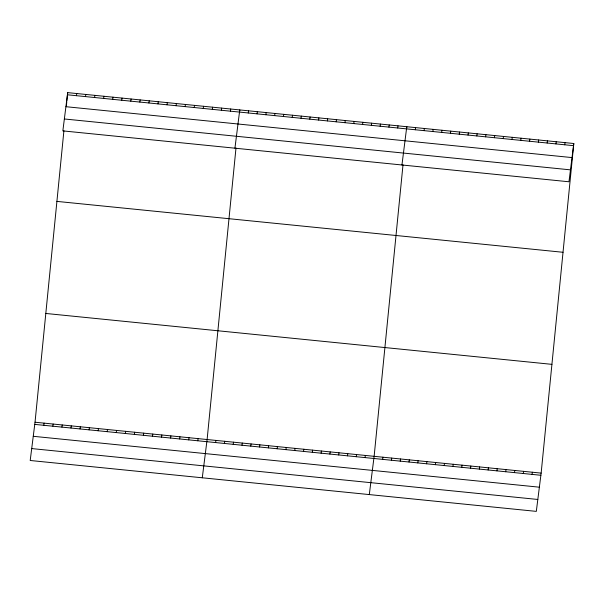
<?xml version="1.0" encoding="UTF-8"?>
<svg xmlns="http://www.w3.org/2000/svg" width="604" height="604" viewBox="0 0 604 604"><rect width="100%" height="100%" fill="white"/><g stroke="black" fill="none" stroke-linecap="round" stroke-linejoin="round"><path stroke-width="0.91" d="M573.8 143.51L568.968 181.774L62.854 130.887L67.686 92.623L573.8 143.51L541.146 473.113L536.314 511.377L30.2 460.49L35.032 422.226L63.911 130.743M66.395 105.64L66.765 101.925M66.855 100.996L67.686 92.623M235.99 148.04L207.112 439.531L202.28 477.787M239.486 112.714L239.765 109.928L234.933 148.184M403.004 164.839L374.133 456.322L369.301 494.578M406.598 128.584L406.779 126.719L401.947 164.975M76.466 95.696L76.738 93.537M43.82 425.299L44.092 423.14M85.526 96.602L85.798 94.45M52.873 426.205L53.144 424.053M94.579 97.516L94.858 95.356M61.933 427.119L62.204 424.959M103.639 98.429L103.911 96.27M70.985 428.025L71.257 425.873M112.699 99.335L112.971 97.184M80.045 428.938L80.317 426.779M121.751 100.249L122.023 98.09M89.105 429.852L89.377 427.692M130.811 101.155L131.083 99.003M98.158 430.758L98.429 428.606M139.864 102.068L140.136 99.909M107.218 431.671L107.489 429.512M148.924 102.982L149.196 100.823M116.27 432.585L116.542 430.425M157.976 103.888L158.256 101.736M125.33 433.491L125.602 431.331M167.036 104.802L167.308 102.642M134.382 434.404L134.654 432.245M176.096 105.715L176.368 103.556M143.442 435.31L143.714 433.159M185.149 106.621L185.42 104.462M152.502 436.224L152.774 434.065M194.209 107.535L194.48 105.375M161.555 437.137L161.827 434.978M203.261 108.441L203.533 106.289M170.615 438.043L170.887 435.892M212.321 109.354L212.593 107.195M179.667 438.957L179.939 436.798M221.381 110.268L221.653 108.108M188.727 439.863L188.999 437.711M230.434 111.174L230.705 109.014M197.78 440.777L198.059 438.617M248.282 112.971L248.554 110.811M215.628 442.573L215.9 440.414M257.07 113.854L257.342 111.695M224.424 443.457L224.696 441.298M265.866 114.737L266.137 112.578M274.654 115.621L274.926 113.461M233.212 444.34L233.484 442.181M283.442 116.504L283.714 114.345M242 445.224L242.272 443.064M292.23 117.387L292.51 115.228M250.788 446.107L251.068 443.948M301.026 118.271L301.298 116.119M259.584 446.99L259.856 444.831M268.372 447.874L268.644 445.714M309.814 119.154L310.086 117.002M277.161 448.757L277.432 446.598M318.602 120.037L318.874 117.886M327.398 120.921L327.67 118.769M285.956 449.64L286.228 447.489M336.186 121.804L336.458 119.652M294.744 450.524L295.016 448.372M344.975 122.695L345.246 120.536M303.533 451.407L303.804 449.255M312.328 452.29L312.6 450.139M353.77 123.578L354.042 121.419M321.117 453.174L321.388 451.022M362.559 124.462L362.83 122.302M371.347 125.345L371.619 123.186M329.905 454.065L330.177 451.905M380.135 126.228L380.407 124.069M338.693 454.948L338.972 452.789M388.931 127.112L389.202 124.953M347.489 455.831L347.761 453.672M356.277 456.715L356.549 454.555M397.719 127.995L397.991 125.836M365.065 457.598L365.337 455.439M415.303 129.762L415.575 127.603M424.091 130.645L424.363 128.486M382.649 459.365L382.921 457.205M432.879 131.529L433.151 129.369M391.437 460.248L391.709 458.089M441.667 132.412L441.947 130.26M400.233 461.131L400.505 458.972M409.021 462.015L409.293 459.855M450.463 133.295L450.735 131.143M417.809 462.898L418.081 460.739M459.251 134.179L459.523 132.027M468.04 135.062L468.311 132.91M426.598 463.781L426.877 461.63M476.835 135.945L477.107 133.794M435.393 464.665L435.665 462.513M485.624 136.836L485.895 134.677M444.182 465.548L444.453 463.396M452.97 466.431L453.242 464.28M494.412 137.72L494.684 135.56M461.766 467.315L462.037 465.163M503.207 138.603L503.479 136.444M511.996 139.486L512.268 137.327M470.554 468.206L470.826 466.046M520.784 140.37L521.056 138.21M479.342 469.089L479.614 466.93M529.572 141.253L529.851 139.094M488.13 469.972L488.409 467.813M538.368 142.136L538.64 139.977M496.926 470.856L497.198 468.696M505.714 471.739L505.986 469.58M547.156 143.02L547.428 140.86M555.944 143.903L556.216 141.744M514.502 472.622L514.774 470.463M564.74 144.786L565.012 142.627M523.298 473.506L523.57 471.346M532.086 474.389L532.358 472.23M67.414 94.783L573.528 145.67M65.904 106.697L572.026 157.584M64.356 118.973L570.47 169.86M56.912 201.396L563.026 252.283M45.806 313.461L551.92 364.348M35.032 422.226L541.146 473.113M34.76 424.386L540.874 475.272M33.258 436.299L539.372 487.186M31.702 448.576L537.824 499.463"/></g></svg>
